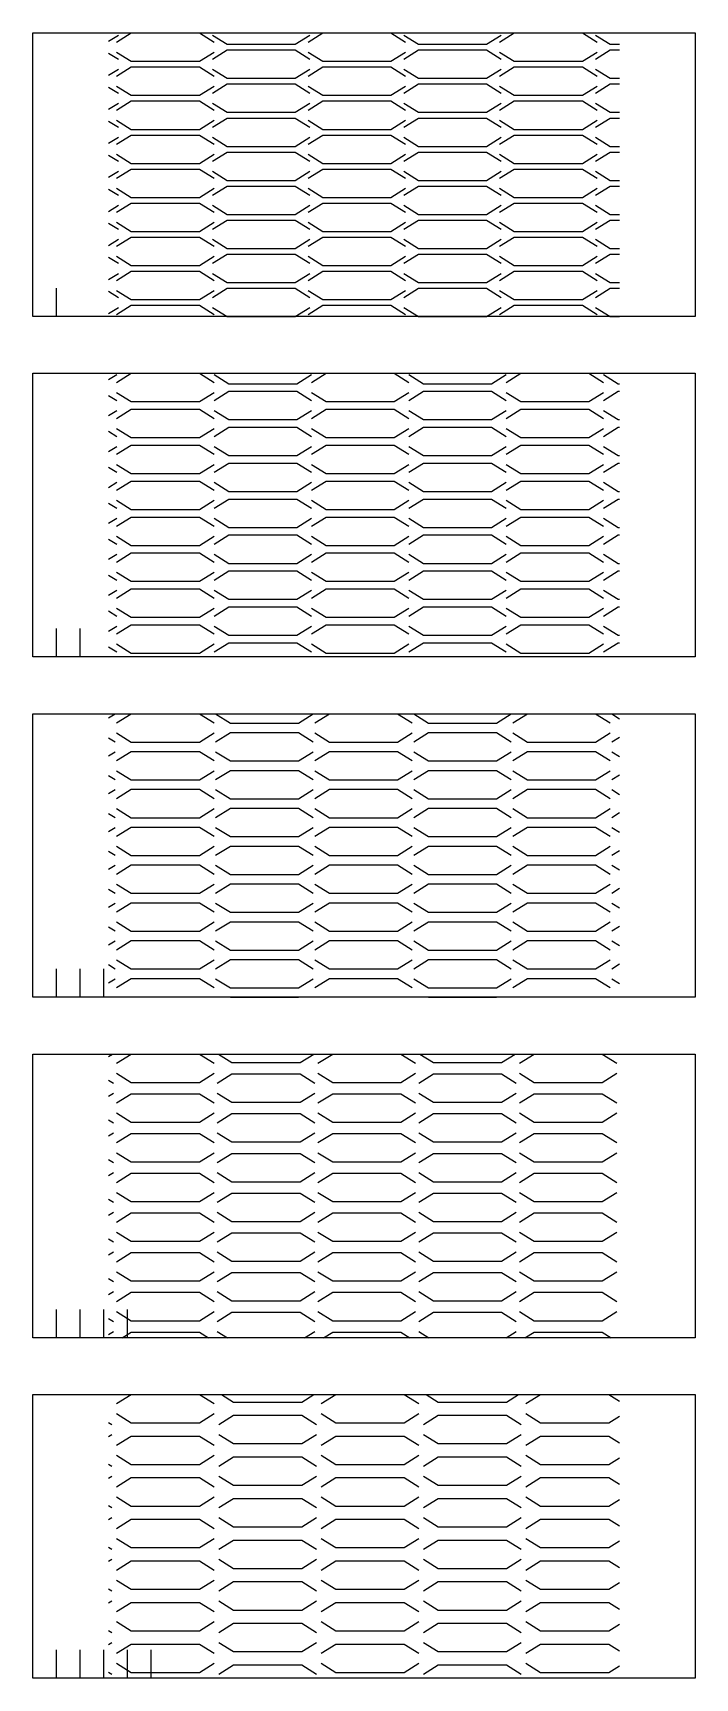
# Model space of a CAD drawing. Header units: millimetres. Extents: x 0 to 70, y 0 to 174.
import ezdxf

# ---------------------------------------------------------------- set-up
doc = ezdxf.new("R2010")
doc.units = ezdxf.units.MM
doc.layers.add('CUT', color=1, linetype='CONTINUOUS')

msp = doc.modelspace()

# ---------------------------------------------------------------- linework, layer by layer
at = {"layer": 'CUT'}
for p, q in [((8, 173.126), (9.03, 173.77)), ((8, 171.874), (9.03, 171.23)), ((8, 169.526), (9.03, 170.17)), ((8, 168.274), (9.03, 167.63)), ((8, 165.926), (9.03, 166.57)), ((8, 164.674), (9.03, 164.03)), ((8, 162.326), (9.03, 162.97)), ((8, 161.074), (9.03, 160.43)), ((8, 158.726), (9.03, 159.37)), ((8, 157.474), (9.03, 156.83)), ((8, 155.126), (9.03, 155.77)), ((8, 153.874), (9.03, 153.23)), ((8, 151.526), (9.03, 152.17)), ((8, 150.274), (9.03, 149.63)), ((8, 147.926), (9.03, 148.57)), ((2.5, 144), (2.5, 147)), ((8, 146.674), (9.03, 146.03)), ((8, 144.326), (9.03, 144.97)), ((8, 137.335), (8.856, 137.87)), ((8, 135.665), (8.856, 135.13)), ((8, 133.535), (8.856, 134.07)), ((8, 131.865), (8.856, 131.33)), ((8, 129.735), (8.856, 130.27)), ((8, 128.065), (8.856, 127.53)), ((8, 125.935), (8.856, 126.47)), ((8, 124.265), (8.856, 123.73)), ((8, 122.135), (8.856, 122.67)), ((8, 120.465), (8.856, 119.93)), ((8, 118.335), (8.856, 118.87)), ((8, 116.665), (8.856, 116.13)), ((8, 114.535), (8.856, 115.07)), ((8, 112.865), (8.856, 112.33)), ((2.5, 108), (2.5, 111)), ((5, 108), (5, 111)), ((8, 110.735), (8.856, 111.27)), ((8, 109.065), (8.856, 108.53)), ((8, 101.544), (8.682, 101.97)), ((61.198, 101.97), (62, 101.469)), ((8, 99.456), (8.682, 99.03)), ((61.198, 99.03), (62, 99.531)), ((8, 97.544), (8.682, 97.97)), ((61.198, 97.97), (62, 97.469)), ((8, 95.456), (8.682, 95.03)), ((8, 93.544), (8.682, 93.97)), ((61.198, 95.03), (62, 95.531)), ((61.198, 93.97), (62, 93.469)), ((8, 91.456), (8.682, 91.03)), ((61.198, 91.03), (62, 91.531)), ((8, 89.544), (8.682, 89.97)), ((61.198, 89.97), (62, 89.469)), ((8, 87.456), (8.682, 87.03)), ((61.198, 87.03), (62, 87.531)), ((8, 85.544), (8.682, 85.97)), ((61.198, 85.97), (62, 85.469)), ((61.198, 83.03), (62, 83.531)), ((8, 83.456), (8.682, 83.03)), ((8, 81.544), (8.682, 81.97)), ((61.198, 81.97), (62, 81.469)), ((8, 79.456), (8.682, 79.03)), ((61.198, 79.03), (62, 79.531)), ((8, 77.544), (8.682, 77.97)), ((61.198, 77.97), (62, 77.469)), ((2.5, 72), (2.5, 75)), ((5, 72), (5, 75)), ((7.5, 72), (7.5, 75)), ((8, 75.456), (8.682, 75.03)), ((61.198, 75.03), (62, 75.531)), ((8, 73.544), (8.682, 73.97)), ((61.198, 73.97), (62, 73.469)), ((8, 65.752), (8.396, 66)), ((8, 63.248), (8.508, 62.93)), ((8, 61.553), (8.508, 61.87)), ((8, 59.047), (8.508, 58.73)), ((8, 57.352), (8.508, 57.67)), ((8, 54.847), (8.508, 54.53)), ((8, 53.153), (8.508, 53.47)), ((8, 50.648), (8.508, 50.33)), ((8, 48.953), (8.508, 49.27)), ((8, 46.447), (8.508, 46.13)), ((8, 44.752), (8.508, 45.07)), ((8, 42.248), (8.508, 41.93)), ((8, 40.553), (8.508, 40.87)), ((2.5, 36), (2.5, 39)), ((5, 36), (5, 39)), ((7.5, 36), (7.5, 39)), ((10, 36), (10, 39)), ((8, 38.047), (8.508, 37.73)), ((8, 36.352), (8.508, 36.67)), ((19.492, 36.67), (20.564, 36)), ((28.724, 36), (29.796, 36.67)), ((40.78, 36.67), (41.852, 36)), ((50.012, 36), (51.084, 36.67)), ((8, 27.039), (8.334, 26.83)), ((8, 25.561), (8.334, 25.77)), ((8, 22.639), (8.334, 22.43)), ((8, 21.161), (8.334, 21.37)), ((8, 18.239), (8.334, 18.03)), ((8, 16.761), (8.334, 16.97)), ((8, 13.839), (8.334, 13.63)), ((8, 12.361), (8.334, 12.57)), ((8, 9.439), (8.334, 9.23)), ((8, 7.961), (8.334, 8.17)), ((8, 5.039), (8.334, 4.83)), ((8, 3.561), (8.334, 3.77)), ((2.5, 0), (2.5, 3)), ((5, 0), (5, 3)), ((7.5, 0), (7.5, 3)), ((10, 0), (10, 3)), ((12.5, 0), (12.5, 3)), ((8, 0.639), (8.334, 0.43))]:
    msp.add_line(p, q, dxfattribs=at)
for points in [[(0, 174), (70, 174), (70, 144), (0, 144), (0, 174)], [(8.848, 173.03), (10.4, 174), (17.6, 174), (19.152, 173.03)], [(29.092, 173.03), (30.644, 174), (37.844, 174), (39.396, 173.03)], [(49.336, 173.03), (50.888, 174), (58.088, 174), (59.64, 173.03)], [(18.97, 173.77), (20.522, 172.8), (27.722, 172.8), (29.274, 173.77)], [(39.214, 173.77), (40.766, 172.8), (47.966, 172.8), (49.518, 173.77)], [(59.458, 173.77), (61.01, 172.8), (62, 172.8)], [(8.848, 171.97), (10.4, 171), (17.6, 171), (19.152, 171.97)], [(18.97, 171.23), (20.522, 172.2), (27.722, 172.2), (29.274, 171.23)], [(29.092, 171.97), (30.644, 171), (37.844, 171), (39.396, 171.97)], [(39.214, 171.23), (40.766, 172.2), (47.966, 172.2), (49.518, 171.23)], [(49.336, 171.97), (50.888, 171), (58.088, 171), (59.64, 171.97)], [(59.458, 171.23), (61.01, 172.2), (62, 172.2)], [(8.848, 169.43), (10.4, 170.4), (17.6, 170.4), (19.152, 169.43)], [(18.97, 170.17), (20.522, 169.2), (27.722, 169.2), (29.274, 170.17)], [(29.092, 169.43), (30.644, 170.4), (37.844, 170.4), (39.396, 169.43)], [(39.214, 170.17), (40.766, 169.2), (47.966, 169.2), (49.518, 170.17)], [(49.336, 169.43), (50.888, 170.4), (58.088, 170.4), (59.64, 169.43)], [(59.458, 170.17), (61.01, 169.2), (62, 169.2)], [(8.848, 168.37), (10.4, 167.4), (17.6, 167.4), (19.152, 168.37)], [(18.97, 167.63), (20.522, 168.6), (27.722, 168.6), (29.274, 167.63)], [(29.092, 168.37), (30.644, 167.4), (37.844, 167.4), (39.396, 168.37)], [(39.214, 167.63), (40.766, 168.6), (47.966, 168.6), (49.518, 167.63)], [(49.336, 168.37), (50.888, 167.4), (58.088, 167.4), (59.64, 168.37)], [(59.458, 167.63), (61.01, 168.6), (62, 168.6)], [(8.848, 165.83), (10.4, 166.8), (17.6, 166.8), (19.152, 165.83)], [(18.97, 166.57), (20.522, 165.6), (27.722, 165.6), (29.274, 166.57)], [(29.092, 165.83), (30.644, 166.8), (37.844, 166.8), (39.396, 165.83)], [(39.214, 166.57), (40.766, 165.6), (47.966, 165.6), (49.518, 166.57)], [(49.336, 165.83), (50.888, 166.8), (58.088, 166.8), (59.64, 165.83)], [(59.458, 166.57), (61.01, 165.6), (62, 165.6)], [(8.848, 164.77), (10.4, 163.8), (17.6, 163.8), (19.152, 164.77)], [(18.97, 164.03), (20.522, 165), (27.722, 165), (29.274, 164.03)], [(29.092, 164.77), (30.644, 163.8), (37.844, 163.8), (39.396, 164.77)], [(39.214, 164.03), (40.766, 165), (47.966, 165), (49.518, 164.03)], [(49.336, 164.77), (50.888, 163.8), (58.088, 163.8), (59.64, 164.77)], [(59.458, 164.03), (61.01, 165), (62, 165)], [(8.848, 162.23), (10.4, 163.2), (17.6, 163.2), (19.152, 162.23)], [(18.97, 162.97), (20.522, 162), (27.722, 162), (29.274, 162.97)], [(29.092, 162.23), (30.644, 163.2), (37.844, 163.2), (39.396, 162.23)], [(39.214, 162.97), (40.766, 162), (47.966, 162), (49.518, 162.97)], [(49.336, 162.23), (50.888, 163.2), (58.088, 163.2), (59.64, 162.23)], [(59.458, 162.97), (61.01, 162), (62, 162)], [(8.848, 161.17), (10.4, 160.2), (17.6, 160.2), (19.152, 161.17)], [(18.97, 160.43), (20.522, 161.4), (27.722, 161.4), (29.274, 160.43)], [(29.092, 161.17), (30.644, 160.2), (37.844, 160.2), (39.396, 161.17)], [(39.214, 160.43), (40.766, 161.4), (47.966, 161.4), (49.518, 160.43)], [(49.336, 161.17), (50.888, 160.2), (58.088, 160.2), (59.64, 161.17)], [(59.458, 160.43), (61.01, 161.4), (62, 161.4)], [(8.848, 158.63), (10.4, 159.6), (17.6, 159.6), (19.152, 158.63)], [(18.97, 159.37), (20.522, 158.4), (27.722, 158.4), (29.274, 159.37)], [(29.092, 158.63), (30.644, 159.6), (37.844, 159.6), (39.396, 158.63)], [(39.214, 159.37), (40.766, 158.4), (47.966, 158.4), (49.518, 159.37)], [(49.336, 158.63), (50.888, 159.6), (58.088, 159.6), (59.64, 158.63)], [(59.458, 159.37), (61.01, 158.4), (62, 158.4)], [(8.848, 157.57), (10.4, 156.6), (17.6, 156.6), (19.152, 157.57)], [(18.97, 156.83), (20.522, 157.8), (27.722, 157.8), (29.274, 156.83)], [(29.092, 157.57), (30.644, 156.6), (37.844, 156.6), (39.396, 157.57)], [(39.214, 156.83), (40.766, 157.8), (47.966, 157.8), (49.518, 156.83)], [(49.336, 157.57), (50.888, 156.6), (58.088, 156.6), (59.64, 157.57)], [(59.458, 156.83), (61.01, 157.8), (62, 157.8)], [(8.848, 155.03), (10.4, 156), (17.6, 156), (19.152, 155.03)], [(18.97, 155.77), (20.522, 154.8), (27.722, 154.8), (29.274, 155.77)], [(29.092, 155.03), (30.644, 156), (37.844, 156), (39.396, 155.03)], [(39.214, 155.77), (40.766, 154.8), (47.966, 154.8), (49.518, 155.77)], [(49.336, 155.03), (50.888, 156), (58.088, 156), (59.64, 155.03)], [(59.458, 155.77), (61.01, 154.8), (62, 154.8)], [(8.848, 153.97), (10.4, 153), (17.6, 153), (19.152, 153.97)], [(18.97, 153.23), (20.522, 154.2), (27.722, 154.2), (29.274, 153.23)], [(29.092, 153.97), (30.644, 153), (37.844, 153), (39.396, 153.97)], [(39.214, 153.23), (40.766, 154.2), (47.966, 154.2), (49.518, 153.23)], [(49.336, 153.97), (50.888, 153), (58.088, 153), (59.64, 153.97)], [(59.458, 153.23), (61.01, 154.2), (62, 154.2)], [(8.848, 151.43), (10.4, 152.4), (17.6, 152.4), (19.152, 151.43)], [(18.97, 152.17), (20.522, 151.2), (27.722, 151.2), (29.274, 152.17)], [(29.092, 151.43), (30.644, 152.4), (37.844, 152.4), (39.396, 151.43)], [(39.214, 152.17), (40.766, 151.2), (47.966, 151.2), (49.518, 152.17)], [(49.336, 151.43), (50.888, 152.4), (58.088, 152.4), (59.64, 151.43)], [(59.458, 152.17), (61.01, 151.2), (62, 151.2)], [(8.848, 150.37), (10.4, 149.4), (17.6, 149.4), (19.152, 150.37)], [(18.97, 149.63), (20.522, 150.6), (27.722, 150.6), (29.274, 149.63)], [(29.092, 150.37), (30.644, 149.4), (37.844, 149.4), (39.396, 150.37)], [(39.214, 149.63), (40.766, 150.6), (47.966, 150.6), (49.518, 149.63)], [(49.336, 150.37), (50.888, 149.4), (58.088, 149.4), (59.64, 150.37)], [(59.458, 149.63), (61.01, 150.6), (62, 150.6)], [(8.848, 147.83), (10.4, 148.8), (17.6, 148.8), (19.152, 147.83)], [(18.97, 148.57), (20.522, 147.6), (27.722, 147.6), (29.274, 148.57)], [(29.092, 147.83), (30.644, 148.8), (37.844, 148.8), (39.396, 147.83)], [(39.214, 148.57), (40.766, 147.6), (47.966, 147.6), (49.518, 148.57)], [(49.336, 147.83), (50.888, 148.8), (58.088, 148.8), (59.64, 147.83)], [(59.458, 148.57), (61.01, 147.6), (62, 147.6)], [(8.848, 146.77), (10.4, 145.8), (17.6, 145.8), (19.152, 146.77)], [(18.97, 146.03), (20.522, 147), (27.722, 147), (29.274, 146.03)], [(29.092, 146.77), (30.644, 145.8), (37.844, 145.8), (39.396, 146.77)], [(39.214, 146.03), (40.766, 147), (47.966, 147), (49.518, 146.03)], [(49.336, 146.77), (50.888, 145.8), (58.088, 145.8), (59.64, 146.77)], [(59.458, 146.03), (61.01, 147), (62, 147)], [(8.848, 144.23), (10.4, 145.2), (17.6, 145.2), (19.152, 144.23)], [(18.97, 144.97), (20.522, 144), (27.722, 144), (29.274, 144.97)], [(29.092, 144.23), (30.644, 145.2), (37.844, 145.2), (39.396, 144.23)], [(39.214, 144.97), (40.766, 144), (47.966, 144), (49.518, 144.97)], [(49.336, 144.23), (50.888, 145.2), (58.088, 145.2), (59.64, 144.23)], [(59.458, 144.97), (61.01, 144), (62, 144)], [(0, 138), (70, 138), (70, 108), (0, 108), (0, 138)], [(8.848, 137.03), (10.4, 138), (17.6, 138), (19.152, 137.03)], [(19.144, 137.87), (20.696, 136.9), (27.896, 136.9), (29.448, 137.87)], [(29.44, 137.03), (30.992, 138), (38.192, 138), (39.744, 137.03)], [(39.736, 137.87), (41.288, 136.9), (48.488, 136.9), (50.04, 137.87)], [(50.032, 137.03), (51.584, 138), (58.784, 138), (60.336, 137.03)], [(60.328, 137.87), (61.88, 136.9), (62, 136.9)], [(8.848, 135.97), (10.4, 135), (17.6, 135), (19.152, 135.97)], [(19.144, 135.13), (20.696, 136.1), (27.896, 136.1), (29.448, 135.13)], [(29.44, 135.97), (30.992, 135), (38.192, 135), (39.744, 135.97)], [(39.736, 135.13), (41.288, 136.1), (48.488, 136.1), (50.04, 135.13)], [(50.032, 135.97), (51.584, 135), (58.784, 135), (60.336, 135.97)], [(60.328, 135.13), (61.88, 136.1), (62, 136.1)], [(8.848, 133.23), (10.4, 134.2), (17.6, 134.2), (19.152, 133.23)], [(19.144, 134.07), (20.696, 133.1), (27.896, 133.1), (29.448, 134.07)], [(29.44, 133.23), (30.992, 134.2), (38.192, 134.2), (39.744, 133.23)], [(39.736, 134.07), (41.288, 133.1), (48.488, 133.1), (50.04, 134.07)], [(50.032, 133.23), (51.584, 134.2), (58.784, 134.2), (60.336, 133.23)], [(60.328, 134.07), (61.88, 133.1), (62, 133.1)], [(19.144, 131.33), (20.696, 132.3), (27.896, 132.3), (29.448, 131.33)], [(39.736, 131.33), (41.288, 132.3), (48.488, 132.3), (50.04, 131.33)], [(60.328, 131.33), (61.88, 132.3), (62, 132.3)], [(8.848, 132.17), (10.4, 131.2), (17.6, 131.2), (19.152, 132.17)], [(29.44, 132.17), (30.992, 131.2), (38.192, 131.2), (39.744, 132.17)], [(50.032, 132.17), (51.584, 131.2), (58.784, 131.2), (60.336, 132.17)], [(8.848, 129.43), (10.4, 130.4), (17.6, 130.4), (19.152, 129.43)], [(19.144, 130.27), (20.696, 129.3), (27.896, 129.3), (29.448, 130.27)], [(29.44, 129.43), (30.992, 130.4), (38.192, 130.4), (39.744, 129.43)], [(39.736, 130.27), (41.288, 129.3), (48.488, 129.3), (50.04, 130.27)], [(50.032, 129.43), (51.584, 130.4), (58.784, 130.4), (60.336, 129.43)], [(60.328, 130.27), (61.88, 129.3), (62, 129.3)], [(8.848, 128.37), (10.4, 127.4), (17.6, 127.4), (19.152, 128.37)], [(19.144, 127.53), (20.696, 128.5), (27.896, 128.5), (29.448, 127.53)], [(29.44, 128.37), (30.992, 127.4), (38.192, 127.4), (39.744, 128.37)], [(39.736, 127.53), (41.288, 128.5), (48.488, 128.5), (50.04, 127.53)], [(50.032, 128.37), (51.584, 127.4), (58.784, 127.4), (60.336, 128.37)], [(60.328, 127.53), (61.88, 128.5), (62, 128.5)], [(8.848, 125.63), (10.4, 126.6), (17.6, 126.6), (19.152, 125.63)], [(19.144, 126.47), (20.696, 125.5), (27.896, 125.5), (29.448, 126.47)], [(29.44, 125.63), (30.992, 126.6), (38.192, 126.6), (39.744, 125.63)], [(39.736, 126.47), (41.288, 125.5), (48.488, 125.5), (50.04, 126.47)], [(50.032, 125.63), (51.584, 126.6), (58.784, 126.6), (60.336, 125.63)], [(60.328, 126.47), (61.88, 125.5), (62, 125.5)], [(8.848, 124.57), (10.4, 123.6), (17.6, 123.6), (19.152, 124.57)], [(19.144, 123.73), (20.696, 124.7), (27.896, 124.7), (29.448, 123.73)], [(29.44, 124.57), (30.992, 123.6), (38.192, 123.6), (39.744, 124.57)], [(39.736, 123.73), (41.288, 124.7), (48.488, 124.7), (50.04, 123.73)], [(50.032, 124.57), (51.584, 123.6), (58.784, 123.6), (60.336, 124.57)], [(60.328, 123.73), (61.88, 124.7), (62, 124.7)], [(8.848, 121.83), (10.4, 122.8), (17.6, 122.8), (19.152, 121.83)], [(19.144, 122.67), (20.696, 121.7), (27.896, 121.7), (29.448, 122.67)], [(29.44, 121.83), (30.992, 122.8), (38.192, 122.8), (39.744, 121.83)], [(39.736, 122.67), (41.288, 121.7), (48.488, 121.7), (50.04, 122.67)], [(50.032, 121.83), (51.584, 122.8), (58.784, 122.8), (60.336, 121.83)], [(60.328, 122.67), (61.88, 121.7), (62, 121.7)], [(8.848, 120.77), (10.4, 119.8), (17.6, 119.8), (19.152, 120.77)], [(19.144, 119.93), (20.696, 120.9), (27.896, 120.9), (29.448, 119.93)], [(29.44, 120.77), (30.992, 119.8), (38.192, 119.8), (39.744, 120.77)], [(39.736, 119.93), (41.288, 120.9), (48.488, 120.9), (50.04, 119.93)], [(50.032, 120.77), (51.584, 119.8), (58.784, 119.8), (60.336, 120.77)], [(60.328, 119.93), (61.88, 120.9), (62, 120.9)], [(8.848, 118.03), (10.4, 119), (17.6, 119), (19.152, 118.03)], [(19.144, 118.87), (20.696, 117.9), (27.896, 117.9), (29.448, 118.87)], [(29.44, 118.03), (30.992, 119), (38.192, 119), (39.744, 118.03)], [(39.736, 118.87), (41.288, 117.9), (48.488, 117.9), (50.04, 118.87)], [(50.032, 118.03), (51.584, 119), (58.784, 119), (60.336, 118.03)], [(60.328, 118.87), (61.88, 117.9), (62, 117.9)], [(8.848, 116.97), (10.4, 116), (17.6, 116), (19.152, 116.97)], [(19.144, 116.13), (20.696, 117.1), (27.896, 117.1), (29.448, 116.13)], [(29.44, 116.97), (30.992, 116), (38.192, 116), (39.744, 116.97)], [(39.736, 116.13), (41.288, 117.1), (48.488, 117.1), (50.04, 116.13)], [(50.032, 116.97), (51.584, 116), (58.784, 116), (60.336, 116.97)], [(60.328, 116.13), (61.88, 117.1), (62, 117.1)], [(8.848, 114.23), (10.4, 115.2), (17.6, 115.2), (19.152, 114.23)], [(19.144, 115.07), (20.696, 114.1), (27.896, 114.1), (29.448, 115.07)], [(29.44, 114.23), (30.992, 115.2), (38.192, 115.2), (39.744, 114.23)], [(39.736, 115.07), (41.288, 114.1), (48.488, 114.1), (50.04, 115.07)], [(50.032, 114.23), (51.584, 115.2), (58.784, 115.2), (60.336, 114.23)], [(60.328, 115.07), (61.88, 114.1), (62, 114.1)], [(8.848, 113.17), (10.4, 112.2), (17.6, 112.2), (19.152, 113.17)], [(19.144, 112.33), (20.696, 113.3), (27.896, 113.3), (29.448, 112.33)], [(29.44, 113.17), (30.992, 112.2), (38.192, 112.2), (39.744, 113.17)], [(39.736, 112.33), (41.288, 113.3), (48.488, 113.3), (50.04, 112.33)], [(50.032, 113.17), (51.584, 112.2), (58.784, 112.2), (60.336, 113.17)], [(60.328, 112.33), (61.88, 113.3), (62, 113.3)], [(8.848, 110.43), (10.4, 111.4), (17.6, 111.4), (19.152, 110.43)], [(29.44, 110.43), (30.992, 111.4), (38.192, 111.4), (39.744, 110.43)], [(50.032, 110.43), (51.584, 111.4), (58.784, 111.4), (60.336, 110.43)], [(19.144, 111.27), (20.696, 110.3), (27.896, 110.3), (29.448, 111.27)], [(39.736, 111.27), (41.288, 110.3), (48.488, 110.3), (50.04, 111.27)], [(60.328, 111.27), (61.88, 110.3), (62, 110.3)], [(8.848, 109.37), (10.4, 108.4), (17.6, 108.4), (19.152, 109.37)], [(19.144, 108.53), (20.696, 109.5), (27.896, 109.5), (29.448, 108.53)], [(29.44, 109.37), (30.992, 108.4), (38.192, 108.4), (39.744, 109.37)], [(39.736, 108.53), (41.288, 109.5), (48.488, 109.5), (50.04, 108.53)], [(50.032, 109.37), (51.584, 108.4), (58.784, 108.4), (60.336, 109.37)], [(60.328, 108.53), (61.88, 109.5), (62, 109.5)], [(0, 102), (70, 102), (70, 72), (0, 72), (0, 102)], [(8.848, 101.03), (10.4, 102), (17.6, 102), (19.152, 101.03)], [(19.318, 101.97), (20.87, 101), (28.07, 101), (29.622, 101.97)], [(29.788, 101.03), (31.34, 102), (38.54, 102), (40.092, 101.03)], [(40.258, 101.97), (41.81, 101), (49.01, 101), (50.562, 101.97)], [(50.728, 101.03), (52.28, 102), (59.48, 102), (61.032, 101.03)], [(8.848, 99.97), (10.4, 99), (17.6, 99), (19.152, 99.97)], [(19.318, 99.03), (20.87, 100), (28.07, 100), (29.622, 99.03)], [(29.788, 99.97), (31.34, 99), (38.54, 99), (40.092, 99.97)], [(40.258, 99.03), (41.81, 100), (49.01, 100), (50.562, 99.03)], [(50.728, 99.97), (52.28, 99), (59.48, 99), (61.032, 99.97)], [(8.848, 97.03), (10.4, 98), (17.6, 98), (19.152, 97.03)], [(19.318, 97.97), (20.87, 97), (28.07, 97), (29.622, 97.97)], [(29.788, 97.03), (31.34, 98), (38.54, 98), (40.092, 97.03)], [(40.258, 97.97), (41.81, 97), (49.01, 97), (50.562, 97.97)], [(50.728, 97.03), (52.28, 98), (59.48, 98), (61.032, 97.03)], [(8.848, 95.97), (10.4, 95), (17.6, 95), (19.152, 95.97)], [(19.318, 95.03), (20.87, 96), (28.07, 96), (29.622, 95.03)], [(29.788, 95.97), (31.34, 95), (38.54, 95), (40.092, 95.97)], [(40.258, 95.03), (41.81, 96), (49.01, 96), (50.562, 95.03)], [(50.728, 95.97), (52.28, 95), (59.48, 95), (61.032, 95.97)], [(8.848, 93.03), (10.4, 94), (17.6, 94), (19.152, 93.03)], [(19.318, 93.97), (20.87, 93), (28.07, 93), (29.622, 93.97)], [(29.788, 93.03), (31.34, 94), (38.54, 94), (40.092, 93.03)], [(40.258, 93.97), (41.81, 93), (49.01, 93), (50.562, 93.97)], [(50.728, 93.03), (52.28, 94), (59.48, 94), (61.032, 93.03)], [(8.848, 91.97), (10.4, 91), (17.6, 91), (19.152, 91.97)], [(19.318, 91.03), (20.87, 92), (28.07, 92), (29.622, 91.03)], [(29.788, 91.97), (31.34, 91), (38.54, 91), (40.092, 91.97)], [(40.258, 91.03), (41.81, 92), (49.01, 92), (50.562, 91.03)], [(50.728, 91.97), (52.28, 91), (59.48, 91), (61.032, 91.97)], [(8.848, 89.03), (10.4, 90), (17.6, 90), (19.152, 89.03)], [(19.318, 89.97), (20.87, 89), (28.07, 89), (29.622, 89.97)], [(29.788, 89.03), (31.34, 90), (38.54, 90), (40.092, 89.03)], [(40.258, 89.97), (41.81, 89), (49.01, 89), (50.562, 89.97)], [(50.728, 89.03), (52.28, 90), (59.48, 90), (61.032, 89.03)], [(8.848, 87.97), (10.4, 87), (17.6, 87), (19.152, 87.97)], [(19.318, 87.03), (20.87, 88), (28.07, 88), (29.622, 87.03)], [(29.788, 87.97), (31.34, 87), (38.54, 87), (40.092, 87.97)], [(40.258, 87.03), (41.81, 88), (49.01, 88), (50.562, 87.03)], [(50.728, 87.97), (52.28, 87), (59.48, 87), (61.032, 87.97)], [(8.848, 85.03), (10.4, 86), (17.6, 86), (19.152, 85.03)], [(19.318, 85.97), (20.87, 85), (28.07, 85), (29.622, 85.97)], [(29.788, 85.03), (31.34, 86), (38.54, 86), (40.092, 85.03)], [(40.258, 85.97), (41.81, 85), (49.01, 85), (50.562, 85.97)], [(50.728, 85.03), (52.28, 86), (59.48, 86), (61.032, 85.03)], [(8.848, 83.97), (10.4, 83), (17.6, 83), (19.152, 83.97)], [(19.318, 83.03), (20.87, 84), (28.07, 84), (29.622, 83.03)], [(29.788, 83.97), (31.34, 83), (38.54, 83), (40.092, 83.97)], [(40.258, 83.03), (41.81, 84), (49.01, 84), (50.562, 83.03)], [(50.728, 83.97), (52.28, 83), (59.48, 83), (61.032, 83.97)], [(8.848, 81.03), (10.4, 82), (17.6, 82), (19.152, 81.03)], [(19.318, 81.97), (20.87, 81), (28.07, 81), (29.622, 81.97)], [(29.788, 81.03), (31.34, 82), (38.54, 82), (40.092, 81.03)], [(40.258, 81.97), (41.81, 81), (49.01, 81), (50.562, 81.97)], [(50.728, 81.03), (52.28, 82), (59.48, 82), (61.032, 81.03)], [(8.848, 79.97), (10.4, 79), (17.6, 79), (19.152, 79.97)], [(19.318, 79.03), (20.87, 80), (28.07, 80), (29.622, 79.03)], [(29.788, 79.97), (31.34, 79), (38.54, 79), (40.092, 79.97)], [(40.258, 79.03), (41.81, 80), (49.01, 80), (50.562, 79.03)], [(50.728, 79.97), (52.28, 79), (59.48, 79), (61.032, 79.97)], [(8.848, 77.03), (10.4, 78), (17.6, 78), (19.152, 77.03)], [(19.318, 77.97), (20.87, 77), (28.07, 77), (29.622, 77.97)], [(29.788, 77.03), (31.34, 78), (38.54, 78), (40.092, 77.03)], [(40.258, 77.97), (41.81, 77), (49.01, 77), (50.562, 77.97)], [(50.728, 77.03), (52.28, 78), (59.48, 78), (61.032, 77.03)], [(8.848, 75.97), (10.4, 75), (17.6, 75), (19.152, 75.97)], [(19.318, 75.03), (20.87, 76), (28.07, 76), (29.622, 75.03)], [(29.788, 75.97), (31.34, 75), (38.54, 75), (40.092, 75.97)], [(40.258, 75.03), (41.81, 76), (49.01, 76), (50.562, 75.03)], [(50.728, 75.97), (52.28, 75), (59.48, 75), (61.032, 75.97)], [(8.848, 73.03), (10.4, 74), (17.6, 74), (19.152, 73.03)], [(19.318, 73.97), (20.87, 73), (28.07, 73), (29.622, 73.97)], [(29.788, 73.03), (31.34, 74), (38.54, 74), (40.092, 73.03)], [(40.258, 73.97), (41.81, 73), (49.01, 73), (50.562, 73.97)], [(50.728, 73.03), (52.28, 74), (59.48, 74), (61.032, 73.03)], [(20.87, 72), (20.87, 72), (28.07, 72), (28.07, 72)], [(41.81, 72), (41.81, 72), (49.01, 72), (49.01, 72)], [(0, 66), (70, 66), (70, 36), (0, 36), (0, 66)], [(8.848, 65.03), (10.4, 66), (17.6, 66), (19.152, 65.03)], [(19.604, 66), (21.044, 65.1), (28.244, 65.1), (29.684, 66)], [(30.136, 65.03), (31.688, 66), (38.888, 66), (40.44, 65.03)], [(40.892, 66), (42.332, 65.1), (49.532, 65.1), (50.972, 66)], [(51.424, 65.03), (52.976, 66), (60.176, 66), (61.728, 65.03)], [(8.848, 63.97), (10.4, 63), (17.6, 63), (19.152, 63.97)], [(19.492, 62.93), (21.044, 63.9), (28.244, 63.9), (29.796, 62.93)], [(30.136, 63.97), (31.688, 63), (38.888, 63), (40.44, 63.97)], [(40.78, 62.93), (42.332, 63.9), (49.532, 63.9), (51.084, 62.93)], [(51.424, 63.97), (52.976, 63), (60.176, 63), (61.728, 63.97)], [(8.848, 60.83), (10.4, 61.8), (17.6, 61.8), (19.152, 60.83)], [(19.492, 61.87), (21.044, 60.9), (28.244, 60.9), (29.796, 61.87)], [(30.136, 60.83), (31.688, 61.8), (38.888, 61.8), (40.44, 60.83)], [(40.78, 61.87), (42.332, 60.9), (49.532, 60.9), (51.084, 61.87)], [(51.424, 60.83), (52.976, 61.8), (60.176, 61.8), (61.728, 60.83)], [(8.848, 59.77), (10.4, 58.8), (17.6, 58.8), (19.152, 59.77)], [(19.492, 58.73), (21.044, 59.7), (28.244, 59.7), (29.796, 58.73)], [(30.136, 59.77), (31.688, 58.8), (38.888, 58.8), (40.44, 59.77)], [(40.78, 58.73), (42.332, 59.7), (49.532, 59.7), (51.084, 58.73)], [(51.424, 59.77), (52.976, 58.8), (60.176, 58.8), (61.728, 59.77)], [(8.848, 56.63), (10.4, 57.6), (17.6, 57.6), (19.152, 56.63)], [(19.492, 57.67), (21.044, 56.7), (28.244, 56.7), (29.796, 57.67)], [(30.136, 56.63), (31.688, 57.6), (38.888, 57.6), (40.44, 56.63)], [(40.78, 57.67), (42.332, 56.7), (49.532, 56.7), (51.084, 57.67)], [(51.424, 56.63), (52.976, 57.6), (60.176, 57.6), (61.728, 56.63)], [(8.848, 55.57), (10.4, 54.6), (17.6, 54.6), (19.152, 55.57)], [(19.492, 54.53), (21.044, 55.5), (28.244, 55.5), (29.796, 54.53)], [(30.136, 55.57), (31.688, 54.6), (38.888, 54.6), (40.44, 55.57)], [(40.78, 54.53), (42.332, 55.5), (49.532, 55.5), (51.084, 54.53)], [(51.424, 55.57), (52.976, 54.6), (60.176, 54.6), (61.728, 55.57)], [(8.848, 52.43), (10.4, 53.4), (17.6, 53.4), (19.152, 52.43)], [(19.492, 53.47), (21.044, 52.5), (28.244, 52.5), (29.796, 53.47)], [(30.136, 52.43), (31.688, 53.4), (38.888, 53.4), (40.44, 52.43)], [(40.78, 53.47), (42.332, 52.5), (49.532, 52.5), (51.084, 53.47)], [(51.424, 52.43), (52.976, 53.4), (60.176, 53.4), (61.728, 52.43)], [(8.848, 51.37), (10.4, 50.4), (17.6, 50.4), (19.152, 51.37)], [(19.492, 50.33), (21.044, 51.3), (28.244, 51.3), (29.796, 50.33)], [(30.136, 51.37), (31.688, 50.4), (38.888, 50.4), (40.44, 51.37)], [(40.78, 50.33), (42.332, 51.3), (49.532, 51.3), (51.084, 50.33)], [(51.424, 51.37), (52.976, 50.4), (60.176, 50.4), (61.728, 51.37)], [(8.848, 48.23), (10.4, 49.2), (17.6, 49.2), (19.152, 48.23)], [(19.492, 49.27), (21.044, 48.3), (28.244, 48.3), (29.796, 49.27)], [(30.136, 48.23), (31.688, 49.2), (38.888, 49.2), (40.44, 48.23)], [(40.78, 49.27), (42.332, 48.3), (49.532, 48.3), (51.084, 49.27)], [(51.424, 48.23), (52.976, 49.2), (60.176, 49.2), (61.728, 48.23)], [(8.848, 47.17), (10.4, 46.2), (17.6, 46.2), (19.152, 47.17)], [(19.492, 46.13), (21.044, 47.1), (28.244, 47.1), (29.796, 46.13)], [(30.136, 47.17), (31.688, 46.2), (38.888, 46.2), (40.44, 47.17)], [(40.78, 46.13), (42.332, 47.1), (49.532, 47.1), (51.084, 46.13)], [(51.424, 47.17), (52.976, 46.2), (60.176, 46.2), (61.728, 47.17)], [(8.848, 44.03), (10.4, 45), (17.6, 45), (19.152, 44.03)], [(19.492, 45.07), (21.044, 44.1), (28.244, 44.1), (29.796, 45.07)], [(30.136, 44.03), (31.688, 45), (38.888, 45), (40.44, 44.03)], [(40.78, 45.07), (42.332, 44.1), (49.532, 44.1), (51.084, 45.07)], [(51.424, 44.03), (52.976, 45), (60.176, 45), (61.728, 44.03)], [(8.848, 42.97), (10.4, 42), (17.6, 42), (19.152, 42.97)], [(19.492, 41.93), (21.044, 42.9), (28.244, 42.9), (29.796, 41.93)], [(30.136, 42.97), (31.688, 42), (38.888, 42), (40.44, 42.97)], [(40.78, 41.93), (42.332, 42.9), (49.532, 42.9), (51.084, 41.93)], [(51.424, 42.97), (52.976, 42), (60.176, 42), (61.728, 42.97)], [(8.848, 39.83), (10.4, 40.8), (17.6, 40.8), (19.152, 39.83)], [(19.492, 40.87), (21.044, 39.9), (28.244, 39.9), (29.796, 40.87)], [(30.136, 39.83), (31.688, 40.8), (38.888, 40.8), (40.44, 39.83)], [(40.78, 40.87), (42.332, 39.9), (49.532, 39.9), (51.084, 40.87)], [(51.424, 39.83), (52.976, 40.8), (60.176, 40.8), (61.728, 39.83)], [(8.848, 38.77), (10.4, 37.8), (17.6, 37.8), (19.152, 38.77)], [(19.492, 37.73), (21.044, 38.7), (28.244, 38.7), (29.796, 37.73)], [(30.136, 38.77), (31.688, 37.8), (38.888, 37.8), (40.44, 38.77)], [(40.78, 37.73), (42.332, 38.7), (49.532, 38.7), (51.084, 37.73)], [(51.424, 38.77), (52.976, 37.8), (60.176, 37.8), (61.728, 38.77)], [(9.44, 36), (10.4, 36.6), (17.6, 36.6), (18.56, 36)], [(30.728, 36), (31.688, 36.6), (38.888, 36.6), (39.848, 36)], [(52.016, 36), (52.976, 36.6), (60.176, 36.6), (61.136, 36)], [(0, 30), (70, 30), (70, 0), (0, 0), (0, 30)], [(8.848, 29.03), (10.4, 30), (17.6, 30), (19.152, 29.03)], [(19.938, 30), (21.218, 29.2), (28.418, 29.2), (29.698, 30)], [(30.484, 29.03), (32.036, 30), (39.236, 30), (40.788, 29.03)], [(41.574, 30), (42.854, 29.2), (50.054, 29.2), (51.334, 30)], [(52.12, 29.03), (53.672, 30), (60.872, 30), (62, 29.295)], [(8.848, 27.97), (10.4, 27), (17.6, 27), (19.152, 27.97)], [(30.484, 27.97), (32.036, 27), (39.236, 27), (40.788, 27.97)], [(52.12, 27.97), (53.672, 27), (60.872, 27), (62, 27.705)], [(19.666, 26.83), (21.218, 27.8), (28.418, 27.8), (29.97, 26.83)], [(41.302, 26.83), (42.854, 27.8), (50.054, 27.8), (51.606, 26.83)], [(8.848, 24.63), (10.4, 25.6), (17.6, 25.6), (19.152, 24.63)], [(19.666, 25.77), (21.218, 24.8), (28.418, 24.8), (29.97, 25.77)], [(30.484, 24.63), (32.036, 25.6), (39.236, 25.6), (40.788, 24.63)], [(41.302, 25.77), (42.854, 24.8), (50.054, 24.8), (51.606, 25.77)], [(52.12, 24.63), (53.672, 25.6), (60.872, 25.6), (62, 24.895)], [(8.848, 23.57), (10.4, 22.6), (17.6, 22.6), (19.152, 23.57)], [(19.666, 22.43), (21.218, 23.4), (28.418, 23.4), (29.97, 22.43)], [(30.484, 23.57), (32.036, 22.6), (39.236, 22.6), (40.788, 23.57)], [(41.302, 22.43), (42.854, 23.4), (50.054, 23.4), (51.606, 22.43)], [(52.12, 23.57), (53.672, 22.6), (60.872, 22.6), (62, 23.305)], [(8.848, 20.23), (10.4, 21.2), (17.6, 21.2), (19.152, 20.23)], [(19.666, 21.37), (21.218, 20.4), (28.418, 20.4), (29.97, 21.37)], [(30.484, 20.23), (32.036, 21.2), (39.236, 21.2), (40.788, 20.23)], [(41.302, 21.37), (42.854, 20.4), (50.054, 20.4), (51.606, 21.37)], [(52.12, 20.23), (53.672, 21.2), (60.872, 21.2), (62, 20.495)], [(8.848, 19.17), (10.4, 18.2), (17.6, 18.2), (19.152, 19.17)], [(30.484, 19.17), (32.036, 18.2), (39.236, 18.2), (40.788, 19.17)], [(52.12, 19.17), (53.672, 18.2), (60.872, 18.2), (62, 18.905)], [(19.666, 18.03), (21.218, 19), (28.418, 19), (29.97, 18.03)], [(41.302, 18.03), (42.854, 19), (50.054, 19), (51.606, 18.03)], [(8.848, 15.83), (10.4, 16.8), (17.6, 16.8), (19.152, 15.83)], [(19.666, 16.97), (21.218, 16), (28.418, 16), (29.97, 16.97)], [(30.484, 15.83), (32.036, 16.8), (39.236, 16.8), (40.788, 15.83)], [(41.302, 16.97), (42.854, 16), (50.054, 16), (51.606, 16.97)], [(52.12, 15.83), (53.672, 16.8), (60.872, 16.8), (62, 16.095)], [(8.848, 14.77), (10.4, 13.8), (17.6, 13.8), (19.152, 14.77)], [(19.666, 13.63), (21.218, 14.6), (28.418, 14.6), (29.97, 13.63)], [(30.484, 14.77), (32.036, 13.8), (39.236, 13.8), (40.788, 14.77)], [(41.302, 13.63), (42.854, 14.6), (50.054, 14.6), (51.606, 13.63)], [(52.12, 14.77), (53.672, 13.8), (60.872, 13.8), (62, 14.505)], [(8.848, 11.43), (10.4, 12.4), (17.6, 12.4), (19.152, 11.43)], [(19.666, 12.57), (21.218, 11.6), (28.418, 11.6), (29.97, 12.57)], [(30.484, 11.43), (32.036, 12.4), (39.236, 12.4), (40.788, 11.43)], [(41.302, 12.57), (42.854, 11.6), (50.054, 11.6), (51.606, 12.57)], [(52.12, 11.43), (53.672, 12.4), (60.872, 12.4), (62, 11.695)], [(8.848, 10.37), (10.4, 9.4), (17.6, 9.4), (19.152, 10.37)], [(19.666, 9.23), (21.218, 10.2), (28.418, 10.2), (29.97, 9.23)], [(30.484, 10.37), (32.036, 9.4), (39.236, 9.4), (40.788, 10.37)], [(41.302, 9.23), (42.854, 10.2), (50.054, 10.2), (51.606, 9.23)], [(52.12, 10.37), (53.672, 9.4), (60.872, 9.4), (62, 10.105)], [(8.848, 7.03), (10.4, 8), (17.6, 8), (19.152, 7.03)], [(19.666, 8.17), (21.218, 7.2), (28.418, 7.2), (29.97, 8.17)], [(30.484, 7.03), (32.036, 8), (39.236, 8), (40.788, 7.03)], [(41.302, 8.17), (42.854, 7.2), (50.054, 7.2), (51.606, 8.17)], [(52.12, 7.03), (53.672, 8), (60.872, 8), (62, 7.295)], [(8.848, 5.97), (10.4, 5), (17.6, 5), (19.152, 5.97)], [(19.666, 4.83), (21.218, 5.8), (28.418, 5.8), (29.97, 4.83)], [(30.484, 5.97), (32.036, 5), (39.236, 5), (40.788, 5.97)], [(41.302, 4.83), (42.854, 5.8), (50.054, 5.8), (51.606, 4.83)], [(52.12, 5.97), (53.672, 5), (60.872, 5), (62, 5.705)], [(8.848, 2.63), (10.4, 3.6), (17.6, 3.6), (19.152, 2.63)], [(19.666, 3.77), (21.218, 2.8), (28.418, 2.8), (29.97, 3.77)], [(30.484, 2.63), (32.036, 3.6), (39.236, 3.6), (40.788, 2.63)], [(41.302, 3.77), (42.854, 2.8), (50.054, 2.8), (51.606, 3.77)], [(52.12, 2.63), (53.672, 3.6), (60.872, 3.6), (62, 2.895)], [(8.848, 1.57), (10.4, 0.6), (17.6, 0.6), (19.152, 1.57)], [(19.666, 0.43), (21.218, 1.4), (28.418, 1.4), (29.97, 0.43)], [(30.484, 1.57), (32.036, 0.6), (39.236, 0.6), (40.788, 1.57)], [(41.302, 0.43), (42.854, 1.4), (50.054, 1.4), (51.606, 0.43)], [(52.12, 1.57), (53.672, 0.6), (60.872, 0.6), (62, 1.305)]]:
    msp.add_lwpolyline(points, dxfattribs=at)

doc.saveas('drawing.dxf')
